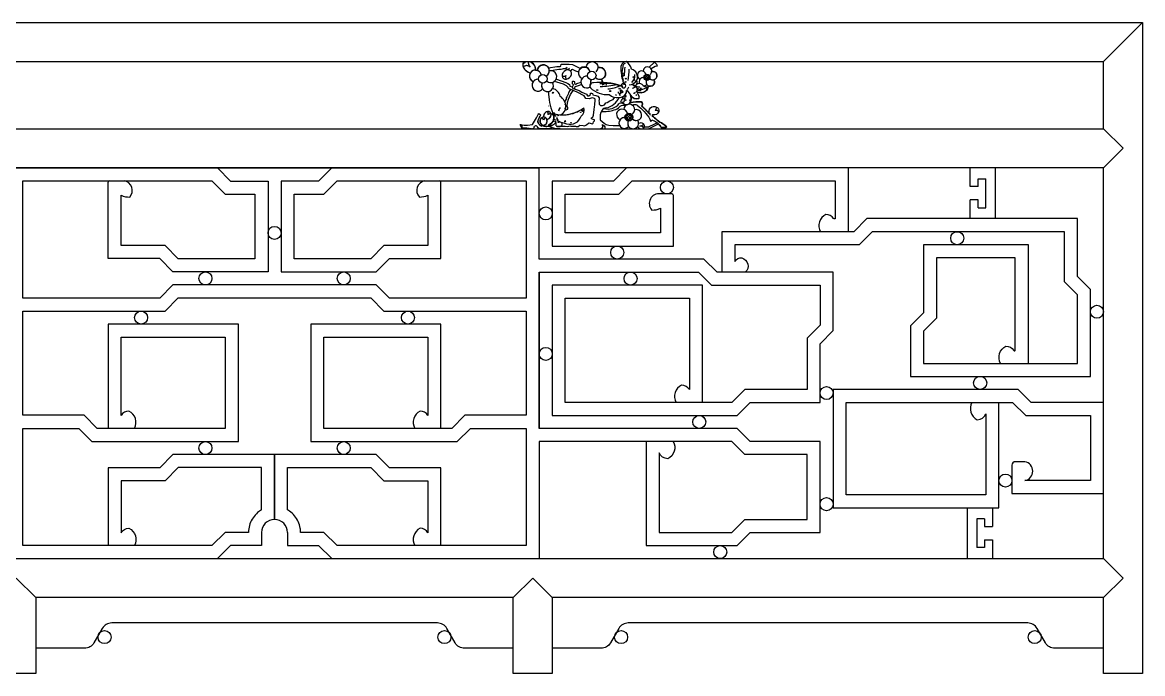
# Model space of a CAD drawing. Extents: x 288 to 2688, y 3492 to 4392.
# Drawn here: x 1140 to 2688, y 3492 to 4392 of the extents above; entities that cross this region are included whole.
import ezdxf

# ---------------------------------------------------------------- set-up
doc = ezdxf.new("R2010")
doc.units = 0
doc.header["$LTSCALE"] = 0.85
doc.header["$MEASUREMENT"] = 0
for name, color, linetype in [('3', 3, 'CONTINUOUS'), ('4', 4, 'CONTINUOUS'), ('7', 7, 'CONTINUOUS')]:
    doc.layers.add(name, color=color, linetype=linetype)

msp = doc.modelspace()

# ---------------------------------------------------------------- hatches: boundary and pattern name
at = {"layer": '3'}
h = msp.add_hatch(dxfattribs=at)
h.set_pattern_fill('ANSI37', color=256, scale=17.205245, style=0)
h.set_pattern_definition([(45, (33658.5935, 20421.5039), (-1.5207432, 1.5207432), []), (135, (33658.5935, 20421.5039), (-1.5207432, -1.5207432), [])])
h.paths.add_polyline_path([(1999.8, 4316.3, 1), (2006.5, 4316.3, 1)])
h = msp.add_hatch(dxfattribs=at)
h.set_pattern_fill('ANSI37', color=256, scale=22, style=0)
h.set_pattern_definition([(45, (42455.297, 24854.5438), (-1.94454365, 1.94454365), []), (135, (42455.297, 24854.5438), (-1.94454365, -1.94454365), [])])
h.paths.add_polyline_path([(1973.8, 4261.1, 1), (1982.4, 4261.1, 1)])

# ---------------------------------------------------------------- linework, layer by layer
for p, q in [((2688.3, 4392), (2634.3, 4338)), ((1950.3, 4249.9), (1956.5, 4249.7)), ((1956.5, 4249.7), (1965.4, 4249.7)), ((1122.3, 4191), (1836.3, 4191)), ((1836.3, 4191), (1854.3, 4191)), ((1854.3, 4065), (1854.3, 4191)), ((2281.4, 4191), (2281.4, 4102.8)), ((2450, 4165.1), (2450, 4191)), ((2485.1, 4120.8), (2485.1, 4191)), ((1461.3, 4173), (1461.3, 4172.8)), ((1515.3, 4173), (1515.3, 4172.8)), ((1515.3, 4173), (1515.3, 4172.8)), ((2460.8, 4165.1), (2460.8, 4175.9)), ((2460.8, 4175.9), (2471.6, 4175.9)), ((2471.6, 4135.9), (2471.6, 4175.9)), ((2471.6, 4175.9), (2471.6, 4175.9)), ((2460.8, 4165.1), (2450, 4165.1)), ((2450, 4120.8), (2450, 4146.7)), ((2460.8, 4146.7), (2450, 4146.7)), ((2460.8, 4135.9), (2460.8, 4146.7)), ((2460.8, 4135.9), (2471.6, 4135.9)), ((2471.6, 4135.9), (2471.6, 4135.9)), ((1276.3, 4065.2), (1276.3, 4065.5)), ((1700.3, 4065.2), (1700.3, 4065.5)), ((1854.3, 4047), (1854.3, 3831)), ((1854.3, 3812.8), (1854.3, 3651)), ((1488.3, 3794.8), (1488.3, 3705.1)), ((1488.3, 3705.1), (1488.3, 3794.8)), ((1276.3, 3776.8), (1276.3, 3776.6)), ((1700.3, 3776.8), (1700.3, 3776.6)), ((2445.6, 3721.2), (2445.6, 3651)), ((2480.7, 3721.2), (2480.7, 3695.3)), ((2459.1, 3706.1), (2459.1, 3706.1)), ((2469.9, 3706.1), (2459.1, 3706.1)), ((2459.1, 3706.1), (2459.1, 3666.1)), ((2469.9, 3706.1), (2469.9, 3695.3)), ((2469.9, 3695.3), (2480.7, 3695.3)), ((2469.9, 3676.9), (2469.9, 3666.1)), ((2469.9, 3676.9), (2480.7, 3676.9)), ((2480.7, 3676.9), (2480.7, 3651)), ((1461.3, 3669), (1461.3, 3669.2)), ((1515.3, 3669), (1515.3, 3669.2)), ((2459.1, 3666.1), (2459.1, 3666.1)), ((2469.9, 3666.1), (2459.1, 3666.1))]:
    msp.add_line(p, q, dxfattribs=at)
for points in [[(1833.8, 4337.8, 0.364722), (1832.1, 4330.3, 0.252108), (1842.1, 4322.5, 0.238285), (1841.1, 4315.2, 0.221832), (1846, 4310.3, 0.271678), (1844.9, 4302, 0.301676), (1852.5, 4297, 0.228635), (1858.9, 4300.1, 0.249077), (1865.7, 4296.5, 0.328623), (1867, 4296.5)], [(1831.6, 4335.3, 0.314449), (1835.2, 4337.8)], [(1841.1, 4337.6, -0.366884), (1848.9, 4325.9, -0.08725), (1851.7, 4325.5, -0.578973), (1864.3, 4332, -0.114695), (1867, 4329.2), (1878.6, 4331.1), (1881.4, 4331.3), (1883, 4331.3), (1884.1, 4331.7), (1884.5, 4334.5), (1895.6, 4334.5), (1900.3, 4333.7), (1911.1, 4328.5, -0.268797), (1919.2, 4329.9, -0.383084), (1927.6, 4338, -0.388624), (1935.6, 4329.6, -0.356592), (1945.6, 4324.2, -0.433621), (1940.1, 4313.5)], [(2008.8, 4327.8, -0.153166), (2009.7, 4324.2, -0.488461), (2017, 4318.5, -0.334332), (2012.7, 4312.8, -0.373553), (2011.7, 4305.2, -0.453233), (2002.9, 4306.3, -0.201539), (1998.9, 4304.1, -0.728714)], [(1940.1, 4313.7, -0.147284), (1941.5, 4309.2, -0.06186), (1967.4, 4304.5, -0.544127)], [(1867.1, 4296.6, 0.107694), (1873.1, 4266.8, 0.310372), (1872.5, 4265, 0.259915), (1873.8, 4263.8, -0.15285), (1874.1, 4257.4, -0.208332), (1867.1, 4249.9, 0.181854), (1869.8, 4248.8, -0.297572)], [(1992.5, 4288.7, 0.513237), (1992, 4287, -0.372525), (1980.6, 4291.3, -0.201525), (1980.1, 4281.6, -0.034696), (1995.7, 4282.2, -0.921287)], [(1998.9, 4304.1, 0.16709), (2004.7, 4303, -0.605016), (1988.2, 4297.1, -0.044336), (1992.5, 4289.1, -0.265713)], [(1989.7, 4277.5, -0.101443), (2007.3, 4258.3, 0.038438), (2008.1, 4255.7, 0.413909), (2009.9, 4257.3, -0.169355), (2021.9, 4248.4), (2022.6, 4246.7), (2022.6, 4246.7), (2029.9, 4246.7), (2030.5, 4247.6, 0.145109), (2025, 4251.7, -0.0291), (2010.2, 4263, -0.0291)], [(2007.5, 4265.4, -0.026145), (1995.7, 4277.1, 0.524126), (1996.8, 4279.1, 0.259356), (1995.7, 4282.2)], [(1995.7, 4282.2), (1996.6, 4280.8), (1996.8, 4279.7), (1996.8, 4279.1), (1996.9, 4278.5), (1996.7, 4277.8), (1995.7, 4277.1), (2006.9, 4265.8, -0.74505), (2016.2, 4275, -0.437173), (2019.5, 4268.7, -0.372596), (2011.3, 4264.2), (2010.7, 4264), (2010.2, 4263.1)], [(1864.6, 4258.1, 0.394142), (1870.6, 4265.2, 0.436629), (1865.8, 4268.7, 0.424912), (1860.3, 4261.4, 0.636499), (1858, 4250.1), (1858.3, 4249.2), (1857.8, 4248.7), (1854.4, 4250.3), (1854, 4251.5), (1853.3, 4252.1), (1852.2, 4254.7)], [(2010.2, 4263, 0.0291), (2025, 4251.7), (2028.1, 4250), (2030.5, 4247.6), (2029.9, 4246.7), (2022.6, 4246.7), (2022.3, 4247.6, 0.040036), (2019.2, 4251.7, 0.094517)], [(1870.3, 4248.8), (1870, 4248.3), (1866.6, 4248.5), (1865.6, 4248.3), (1863.9, 4248.2), (1863.2, 4248.2), (1862.3, 4248.4), (1860.7, 4248.6), (1860.3, 4248.6), (1860.3, 4249.2), (1860.3, 4249.6, 0.4438), (1864.6, 4258.1, -2.107917)], [(1975.1, 4191), (1956.9, 4172.8), (1872.2, 4172.8), (1872.2, 4083), (2039.7, 4083), (2039.7, 4153, 0.414214), (2037.7, 4155), (2021.7, 4155, 0.709196), (2009.9, 4132.7, 0.120463), (2021.7, 4135.1), (2021.7, 4101), (1890.2, 4101), (1890.2, 4154.8), (1964.3, 4154.8), (1982.5, 4173), (2263.4, 4173), (2263.4, 4121.5, -0.742624), (2261.2, 4120.8, 0.242579), (2250.5, 4126.7, 0.425044), (2243, 4102.8)], [(1696.3, 4173, 0.601528), (1688.5, 4150.7, 0.120463), (1700.3, 4153.1), (1700.3, 4083.5), (1639.6, 4083.5), (1621.4, 4065.2), (1515.3, 4065.2), (1515.3, 4154.8), (1556.7, 4154.8), (1574.9, 4173), (1836.3, 4173), (1836.3, 4011), (1647.1, 4011), (1628.8, 4029.2), (1347.8, 4029.2), (1329.6, 4011), (1140.3, 4011), (1140.3, 4173), (1401.8, 4173), (1420, 4154.8), (1461.3, 4154.8), (1461.3, 4065.2), (1355.3, 4065.2), (1337.1, 4083.5), (1276.3, 4083.5), (1276.3, 4153.1, 0.120463), (1288.2, 4150.7, 0.601528), (1280.3, 4173)], [(2492, 3920.8, -0.425044), (2499.5, 3944.7, -0.242579), (2510.2, 3938.8, 0.742624), (2512.4, 3939.5), (2512.4, 4066.8), (2403.5, 4066.8), (2403.5, 3983.3), (2385.5, 3965.3), (2385.5, 3920.8), (2598.5, 3920.8), (2598.5, 4015.5), (2580.5, 4033.5), (2580.5, 4102.8), (2314.6, 4102.8), (2296.6, 4084.8), (2124.5, 4084.8), (2124.5, 4061.6, -0.290722), (2134.3, 4066.6, -0.592882), (2139.1, 4046.8)], [(2002.1, 3812.8), (2002.1, 3669), (2127.8, 3669), (2145.8, 3687), (2242.5, 3687), (2242.5, 3812.8), (2145.8, 3812.8), (2127.8, 3830.8), (1854.3, 3830.8), (1854.3, 4047), (2074.3, 4047), (2092.5, 4028.8), (2242.5, 4028.8), (2242.5, 3973.4), (2224.5, 3955.4), (2224.5, 3884.8), (2138.4, 3884.8), (2120.4, 3866.8), (1890.2, 3866.8), (1890.2, 4011), (2061.8, 4011), (2061.8, 3884.6, 0.2479), (2051, 3890.7, 0.425044), (2043.5, 3866.8)], [(1294.6, 3831, 0.425044), (1287.1, 3854.9, 0.2479), (1276.3, 3848.8), (1276.3, 3956.8), (1420.3, 3956.8), (1420.3, 3831), (1294.6, 3831), (1243.1, 3831), (1225.1, 3849), (1140.3, 3849), (1140.3, 3993), (1337.1, 3993), (1355.3, 4011.2), (1621.4, 4011.2), (1639.6, 3993), (1836.3, 3993), (1836.3, 3849), (1751.5, 3849), (1733.5, 3831), (1700.3, 3831), (1556.3, 3831), (1556.3, 3956.8), (1700.3, 3956.8), (1700.3, 3848.8, 0.2479), (1689.6, 3854.9, 0.425044), (1682.1, 3831, 0.425044)], [(2452.3, 3866.8, 0.425044), (2459.8, 3842.9, 0.293479), (2471.7, 3851.1), (2471.7, 3739.2), (2278.5, 3739.2), (2278.5, 3866.8), (2508.7, 3866.8), (2526.7, 3848.8), (2616.3, 3848.8), (2616.3, 3758.8), (2525.7, 3758.8, 0.829779), (2525.7, 3784.9), (2512.7, 3784.9, 0.414214), (2507.7, 3779.9), (2507.7, 3740.8), (2634.3, 3740.8)], [(2039.5, 3812.8, -0.425044), (2032, 3788.9, -0.298969), (2020.1, 3797.3), (2020.1, 3687), (2120.4, 3687), (2138.4, 3705), (2224.5, 3705), (2224.5, 3794.8), (2138.4, 3794.8), (2120.4, 3812.8), (1854.3, 3812.8), (1854.3, 3651)], [(1470.3, 3718.3), (1470.3, 3776.8), (1355.3, 3776.8), (1337.1, 3758.6), (1276.3, 3758.6), (1276.3, 3686.8, -0.2479), (1287.1, 3692.9, -0.425044), (1294.6, 3669)], [(1506.3, 3718.3), (1506.3, 3776.8), (1621.4, 3776.8), (1639.6, 3758.6), (1700.3, 3758.6), (1700.3, 3686.8, 0.2479), (1689.6, 3692.9, 0.425044), (1682.1, 3669)]]:
    msp.add_lwpolyline(points, format="xyb", dxfattribs=at)
for points in [[(2006.2, 4330), (2013.5, 4336.9), (2016.4, 4334.2), (2017.2, 4331.6), (2017.2, 4331.6), (2014.5, 4331.3), (2008.8, 4327.8)], [(1868.1, 4325.3), (1881.4, 4327.6), (1884.5, 4327.6), (1886.5, 4328), (1887.7, 4328.4), (1890, 4328.4), (1892.8, 4330.4)], [(1887.1, 4328.2), (1895, 4327.3)], [(1898.5, 4326.9), (1899.5, 4326.8), (1900.3, 4327.6)], [(1899.9, 4327.2), (1904.6, 4324.9), (1907, 4324.1), (1908.3, 4323.8)], [(1969.8, 4321.9), (1970.7, 4322.3), (1971, 4321.6), (1970.1, 4320.9), (1969.4, 4321.3), (1969.8, 4321.9)], [(1930.6, 4257.5), (1928.7, 4257.7), (1926.4, 4258.7), (1926.4, 4260), (1928.5, 4261.2), (1929.2, 4263.9), (1930.1, 4271.8), (1930.6, 4275.4), (1931.3, 4278.2), (1931.3, 4279.8), (1931.5, 4283.2), (1931.5, 4286), (1930.6, 4286.9), (1928, 4287.6), (1926, 4287.1), (1924.8, 4286.9), (1923.4, 4286.5), (1918.8, 4286.9), (1916.5, 4290.4), (1906.9, 4295.4), (1895.4, 4300.2), (1891.9, 4304.6), (1887.8, 4306.7), (1883.4, 4308), (1878.8, 4309.4), (1876.8, 4309.9), (1874.5, 4310.3)], [(1877.9, 4313.6), (1891, 4309), (1893.8, 4307.8), (1896.3, 4306), (1896.5, 4304.1), (1899.8, 4303), (1900.7, 4300.7), (1904.1, 4299.8), (1909.4, 4297.9), (1913.3, 4295.4), (1916.3, 4294.3), (1919.8, 4292.7), (1920.9, 4290.6), (1922.7, 4290.4), (1925.3, 4292.2), (1925.3, 4294.3), (1926.4, 4294.3), (1927.8, 4293.8), (1928.3, 4292), (1932.6, 4291), (1935.4, 4289.9), (1937, 4287.8), (1937, 4285.8), (1937, 4284.6), (1936.5, 4283.7), (1937.2, 4281.9), (1937.2, 4280.7), (1937, 4278.9), (1939.1, 4277), (1941.8, 4277), (1944.4, 4278), (1946.4, 4280.7), (1948.3, 4281.2), (1951.7, 4283.5), (1952.6, 4284.2), (1956.3, 4285.5), (1958.6, 4288.8)], [(1911.7, 4308.8), (1905.8, 4307.2), (1904.6, 4305.9), (1903.3, 4307.5), (1903.6, 4309.7), (1902, 4310.4), (1900.4, 4310.4), (1900, 4310.1), (1900, 4307.8), (1901, 4306.2), (1901.3, 4305.2), (1900.4, 4303.3), (1900, 4302.5)], [(1902.5, 4300.2), (1903.3, 4301.3), (1903.9, 4303.3), (1905.8, 4303.9), (1909.7, 4305.2), (1912.3, 4306.2)], [(1942.1, 4306.3), (1943, 4306.7), (1943.3, 4306), (1942.4, 4305.4), (1941.7, 4305.7), (1942.1, 4306.3)], [(1947, 4306.8), (1946.3, 4306.1), (1947.1, 4305.6), (1946.9, 4306.8), (1947, 4306.8)], [(1972.9, 4309.9), (1973.8, 4310.2), (1974.1, 4309.5), (1973.2, 4308.9), (1972.5, 4309.3), (1972.9, 4309.9)], [(1973.6, 4314.6), (1974.5, 4315), (1974.8, 4314.3), (1974, 4313.7), (1973.3, 4314), (1973.6, 4314.6)], [(1984, 4316.8), (1984.9, 4317.2), (1985.2, 4316.5), (1984.3, 4315.9), (1983.6, 4316.2), (1984, 4316.8)], [(1872.7, 4295.3), (1873.2, 4295.7), (1873.9, 4295), (1873.4, 4294.2), (1872.5, 4294.4), (1872.2, 4294.9), (1872.7, 4295.3)], [(1897.4, 4299.4), (1896.5, 4297.8), (1894.9, 4294.9), (1894.2, 4292.9), (1893.6, 4292), (1892.6, 4289.1), (1891.6, 4287.8), (1891.3, 4285.8), (1890, 4283.9), (1889.7, 4281.3)], [(1890.1, 4270.6), (1893.6, 4272.3), (1893.6, 4274.5), (1892.9, 4275.8), (1893.2, 4281.3), (1894.9, 4285.8), (1897.4, 4292.3), (1897.4, 4292.6), (1901, 4297.9)], [(1934, 4298.9), (1934.9, 4299.3), (1935.2, 4298.5), (1934.3, 4297.9), (1933.7, 4298.3), (1934, 4298.9)], [(1960, 4291), (1960.9, 4292.4)], [(1963.7, 4295.7), (1963.1, 4295.1), (1963.9, 4294.5), (1963.7, 4295.7), (1963.7, 4295.7)], [(1964.8, 4300.7), (1965.7, 4301.1), (1966, 4300.4), (1965.1, 4299.8), (1964.5, 4300.1), (1964.8, 4300.7)], [(1965.3, 4294.1), (1964.7, 4293.5), (1965.4, 4293), (1965.3, 4294), (1965.3, 4294.1)], [(1965.9, 4292.3), (1965.3, 4291.6), (1966.1, 4291.1), (1965.9, 4292.2), (1965.9, 4292.3)], [(1966.6, 4296.4), (1966, 4295.8), (1966.7, 4295.4), (1966.6, 4296.4), (1966.6, 4296.4)], [(1967.4, 4298.1), (1966.8, 4297.5), (1967.5, 4297), (1967.3, 4298), (1967.4, 4298.1)], [(1969.8, 4295.8), (1969.2, 4295.1), (1969.9, 4294.6), (1969.8, 4295.7), (1969.8, 4295.8)], [(1974.3, 4290.9), (1973.7, 4290.3), (1974.5, 4289.7), (1974.3, 4290.9), (1974.3, 4290.9)], [(1989.8, 4299.6), (1989.1, 4299), (1989.9, 4298.5), (1989.7, 4299.6), (1989.8, 4299.6)], [(1993, 4298.8), (1992.3, 4298.2), (1993.1, 4297.6), (1992.9, 4298.8), (1993, 4298.8)], [(1994.9, 4301.6), (1994.3, 4301), (1995.1, 4300.4), (1994.9, 4301.6), (1994.9, 4301.6)], [(1972, 4284.3), (1971.4, 4283.6), (1972.2, 4283.1), (1972, 4284.2), (1972, 4284.3)], [(1979.4, 4285.1), (1978.8, 4284.4), (1979.6, 4283.9), (1979.4, 4285.1), (1979.4, 4285.1)], [(1845, 4251.1), (1850.3, 4260.2), (1852.8, 4264.8), (1853.5, 4266.3)], [(1853.5, 4266.3), (1856.5, 4264.2)], [(1830.1, 4245.7), (1828.5, 4250.2), (1828.1, 4250.9), (1833.3, 4250.2), (1835.8, 4250.1), (1837.9, 4250.1), (1845, 4251.1)], [(1851.6, 4247.9), (1854.2, 4245.3), (1871.1, 4245.3), (1870.4, 4248.8)], [(1851.8, 4256.2), (1852.6, 4253.3), (1853.3, 4252.1), (1854, 4251.5), (1854.4, 4250.3), (1855.6, 4249.7), (1857.7, 4248.7), (1858, 4248.7)], [(1858, 4250.1), (1858.3, 4249.2), (1858, 4248.6)], [(1860.8, 4249.7), (1860.3, 4249.2), (1860.3, 4248.6)], [(1860.3, 4248.6), (1860.6, 4248.6), (1860.7, 4248.6), (1860.7, 4248.6), (1861.4, 4248.6), (1863.2, 4248.2), (1864.6, 4248.2), (1866.6, 4248.5), (1868.3, 4248.3), (1870, 4248.3), (1870.4, 4248.9)], [(1870.8, 4247.1), (1877.1, 4245.3), (1883.4, 4245.3), (1889.5, 4245), (1939, 4245), (1942.1, 4247.1), (1941.8, 4251), (1944.2, 4249.2), (1945, 4247.7), (1945, 4245.8), (1946.3, 4244.8), (1947.1, 4245), (2005.4, 4245), (2005.4, 4245), (2005.4, 4245)], [(1878.1, 4248.8), (1878.6, 4248.1), (1879.6, 4248.1), (1883.4, 4248.2), (1886.9, 4248.5), (1890, 4248.5), (1893.6, 4248), (1896.5, 4249.2), (1897.9, 4248.6), (1899.3, 4248.8), (1901.8, 4248.8), (1904.4, 4248.8), (1905.3, 4248.1), (1908.2, 4248.1), (1910.3, 4249.9), (1914.9, 4249.7), (1916.9, 4249.2), (1919.6, 4250.5), (1922.6, 4253.3), (1928, 4251.7), (1928.8, 4252.9), (1929.4, 4254.4), (1930.6, 4255.8), (1930.6, 4257.5)], [(1889.9, 4255.1), (1890.2, 4254.8), (1890.9, 4255.7), (1890.1, 4256.1), (1889.2, 4255.7), (1889, 4254.6), (1889.9, 4255.1)], [(2017.6, 4253.2), (2006.6, 4248.1), (2005.8, 4247.8), (2005.2, 4247.4), (1999.6, 4247.3)], [(2005.4, 4245), (2019.2, 4251.7)], [(1409.3, 4191), (1427.5, 4172.8), (1479.3, 4172.8), (1479.3, 4047.2), (1347.8, 4047.2), (1329.6, 4065.5), (1258.3, 4065.5), (1258.3, 4171)], [(1567.4, 4191), (1549.2, 4172.8), (1497.3, 4172.8), (1497.3, 4047.2), (1628.8, 4047.2), (1647.1, 4065.5), (1718.3, 4065.5), (1718.3, 4171)], [(2079.8, 3866.8), (2079.8, 4029), (1872.2, 4029), (1872.2, 3848.8), (2127.8, 3848.8), (2145.8, 3866.8), (2242.5, 3866.8), (2242.5, 3948), (2260.5, 3966), (2260.5, 4046.8), (2100, 4046.8), (2081.8, 4065), (1854.3, 4065), (1854.3, 4191)], [(2530.4, 3920.8), (2530.4, 4084.8), (2385.5, 4084.8), (2385.5, 3990.8), (2367.5, 3972.8), (2367.5, 3902.8), (2616.5, 3902.8), (2616.5, 4023), (2598.5, 4041), (2598.5, 4113), (2598.5, 4120.8), (2307.2, 4120.8), (2289.2, 4102.8), (2106.5, 4102.8), (2106.5, 4046.8)], [(1452.3, 3687.2), (1420, 3687.2), (1401.8, 3669), (1140.3, 3669), (1140.3, 3830.8), (1217.7, 3831), (1235.7, 3813), (1258.3, 3813), (1438.3, 3813), (1438.3, 3974.8), (1258.3, 3974.8), (1258.3, 3831)], [(1718.3, 3831), (1718.3, 3974.8), (1538.3, 3974.8), (1538.3, 3813), (1718.3, 3813), (1741, 3813), (1759, 3831), (1836.3, 3831), (1836.3, 3669), (1574.9, 3669), (1556.7, 3687.2), (1524.3, 3687.2)], [(2634.3, 3866.8), (2534.1, 3866.8), (2516.1, 3884.8), (2260.5, 3884.8), (2260.5, 3721.2), (2489.7, 3721.2), (2489.7, 3866.8)], [(1718.3, 3669), (1718.3, 3776.6), (1647.1, 3776.6), (1628.8, 3794.8), (1347.8, 3794.8), (1329.6, 3776.6), (1258.3, 3776.6), (1258.3, 3669)], [(1470.3, 3687.2), (1470.3, 3669.2), (1427.5, 3669.2), (1409.3, 3651)], [(1506.3, 3687.2), (1506.3, 3669.2), (1549.2, 3669.2), (1567.4, 3651)]]:
    msp.add_lwpolyline(points, dxfattribs=at)
for centre, radius in [((1926.8, 4318.5), 5.92), ((2003.1, 4316.3), 4.25), ((1859.2, 4314), 5.92), ((1970.6, 4318.7), 0.81), ((1985.1, 4305), 0.81), ((1985.5, 4312.7), 0.81), ((2003.1, 4316.3), 3.39), ((1952.3, 4297.2), 0.81), ((1963.9, 4303.8), 0.705), ((1967.3, 4297.9), 0.81), ((1971.1, 4286.7), 0.81), ((1876.8, 4262.8), 0.388), ((1878.7, 4259.8), 0.388), ((1880, 4263.1), 0.388), ((1911.5, 4267.7), 0.388), ((1913.8, 4269.3), 0.388), ((1978.1, 4261.1), 5.43), ((1978.1, 4261.1), 4.33), ((1879.5, 4258.1), 0.388), ((1880.9, 4254), 0.388), ((1898.3, 4253.5), 0.388), ((2030.8, 4164), 9), ((1863.3, 4128), 9), ((1488.3, 4101.1), 9), ((2432.1, 4093.8), 9), ((1962, 4074), 9), ((1392.8, 4038.2), 9), ((1583.9, 4038.2), 9), ((1980.5, 4038), 9), ((2625.3, 3992.1), 9), ((1303.9, 3984), 9), ((1672.8, 3984), 9), ((1863.3, 3933.9), 9), ((2463.8, 3893.8), 9), ((2251.5, 3879.8), 9), ((2075.5, 3839.8), 9), ((1392.8, 3803.8), 9), ((1392.8, 3803.8), 9), ((1583.9, 3803.8), 9), ((2498.7, 3758.8), 9), ((2251.5, 3726.2), 9), ((2104.5, 3660), 9), ((1253.4, 3542.4), 9), ((1723.2, 3542.4), 9), ((1967.4, 3542.4), 9), ((2539.2, 3542.4), 9)]:
    msp.add_circle(centre, radius, dxfattribs=at)
for centre, radius, start, end in [((1835.4, 4334), 4.01, 132.4819, 191.5527), ((1849.2, 4337.1), 10.2, 176.4328, 222.0798), ((1849.4, 4337.2), 10.4, 183.3792, 220.0219), ((1975.4, 4329.3), 8.56, 95.8733, 193.8898), ((1965.8, 4324.3), 16.1, 11.2803, 57.0422), ((1836.9, 4325.6), 6.66, 44.5249, 136.0066), ((1836.9, 4325.6), 6.66, 60.9493, 117.0109), ((1848.9, 4317.9), 8.21, 10.9569, 249.514), ((1848.9, 4317.9), 8.21, 90, 145.8728), ((1859.9, 4325.3), 8.21, 296.9566, 177.514), ((1848.9, 4317.9), 8.21, 18.1456, 70.0543), ((1870.3, 4317.1), 8.21, 224.8825, 105.514), ((1859.9, 4325.3), 8.21, 312.04, 358.0543), ((1893.5, 4320.5), 5.93, 73.3089, 119.6934), ((1899, 4325.4), 4.38, 128.463, 168.6809), ((1898.7, 4324.7), 1.15, 109.9018, 247.8277), ((1898.1, 4326.4), 0.676, 289.9017, 57.4307), ((1916.4, 4322.4), 8.21, 10.9569, 249.514), ((1916.4, 4322.4), 8.21, 18.1456, 70.0543), ((1937.8, 4321.6), 8.21, 224.8825, 105.514), ((1927.4, 4329.8), 8.21, 312.04, 358.0543), ((2031.1, 4330), 64.1, 182.4642, 199.3762), ((1993.9, 4321.6), 25.5, 159.5664, 203.2747), ((1974, 4331.3), 4.11, 106.184, 190.9218), ((2035.5, 4319), 63.8, 169.8879, 180.8795), ((1680.4, 4341.7), 298.5, 354.1991, 357.2766), ((1979, 4316.6), 11.1, 337.2514, 76.4389), ((1995.7, 4319.1), 5.89, 10.9569, 249.514), ((1995.7, 4319.1), 5.89, 18.1456, 70.0543), ((2003.8, 4324.7), 5.89, 328.3201, 180.7267), ((2011.1, 4318.5), 5.89, 224.8825, 105.514), ((2003.6, 4324.4), 5.89, 312.04, 358.0543), ((1852.5, 4305.2), 8.21, 84.1878, 321.514), ((1852.5, 4305.2), 8.21, 84.1878, 134.0283), ((1865.7, 4304.7), 8.21, 154.8769, 33.514), ((1865.7, 4304.7), 8.21, 154.8769, 201.1499), ((1870.3, 4317.1), 8.21, 224.8825, 270), ((1888, 4323), 5.38, 245.8372, 304.3873), ((1888, 4323), 5.38, 259.9186, 298.6885), ((1895, 4316.4), 4.5, 150.4637, 217.5864), ((1895, 4316.4), 4.5, 184.0251, 217.5864), ((1920, 4309.7), 8.21, 84.1878, 302.9716), ((1920, 4309.7), 8.21, 84.1878, 134.0283), ((1928.3, 4304.4), 4.25, 79.8841, 218.0703), ((1928.8, 4304.1), 4.53, 87.749, 210.2055), ((1933.3, 4309.2), 8.21, 154.8769, 201.1499), ((1933.3, 4309.2), 8.21, 154.8769, 196.7485), ((1938.3, 4213.6), 95.5, 72.2872, 95.5901), ((1937.8, 4321.6), 8.21, 224.8825, 270), ((1937.6, 4436.3), 128.9, 270.2388, 276.211), ((1932.8, 4457.7), 154.4, 272.1397, 280.96), ((1933.3, 4309.2), 8.21, 358.9718, 33.514), ((1969.7, 4304.8), 2.32, 125.1212, 202.1206), ((1969.5, 4307.1), 1.28, 169.4725, 199.4467), ((1970.8, 4304.7), 3.14, 217.5137, 60.7451), ((1968.4, 4305.3), 2.1, 72.4226, 94.7398), ((1970.6, 4305.3), 2.52, 87.7777, 127.8796), ((1971.3, 4306.9), 0.72, 356.3816, 115.6839), ((1971.3, 4307.3), 1.03, 278.8203, 22.1847), ((1977.7, 4318.3), 12.8, 274.6317, 332.1435), ((1977.7, 4318.3), 12.8, 286.0082, 320.729), ((1973.2, 4318.6), 13.3, 313.0724, 5.6926), ((1980.6, 4309.8), 9.03, 285.1552, 15.8563), ((1973.2, 4318.6), 13.3, 326.0483, 355.0478), ((1980.6, 4309.8), 9.03, 296.1136, 330.5057), ((1992.7, 4301.5), 5.99, 52.0868, 131.3781), ((1998.3, 4310), 5.89, 84.1878, 204.4694), ((1998.3, 4310), 5.89, 84.1878, 134.0283), ((2003.4, 4311.9), 8.97, 218.949, 278.2916), ((1998.3, 4310), 5.89, 275.9351, 321.514), ((2007.8, 4309.6), 5.89, 154.8769, 33.514), ((2007.8, 4309.6), 5.89, 154.8769, 201.1499), ((2011.1, 4318.5), 5.89, 224.8825, 270), ((1938.4, 4295.5), 71.3, 179.1527, 203.7396), ((1869.8, 4287.1), 13.8, 11.5723, 77.2987), ((1873.2, 4275.1), 17.9, 2.175, 55.4484), ((1948.4, 4325.7), 33.5, 225.465, 274.6635), ((1947.1, 4340.4), 40.2, 272.7192, 298.0803), ((1961.7, 4303.9), 15.7, 227.5778, 278.4584), ((1965.4, 4298), 9.72, 261.995, 359.4128), ((1957, 4308.9), 17.7, 297.7151, 319.3749), ((1968.8, 4304.2), 0.726, 142.838, 274.4852), ((1968.3, 4303.9), 1.04, 269.4282, 19.166), ((1970.8, 4304.7), 3.14, 249.5664, 319.1294), ((1965.3, 4298), 9.78, 298.0818, 359.2907), ((1964.1, 4288.6), 9.14, 337.9317, 11.3628), ((1968.7, 4287), 12.6, 324.8712, 59.8158), ((1974.2, 4303.1), 3.74, 296.7153, 0.4398), ((1988.8, 4295.8), 9.37, 208.2575, 289.9839), ((1985, 4296.1), 2.09, 252.7195, 345.3474), ((1995.4, 4311.6), 12, 223.7802, 314.5289), ((1992, 4310.6), 7.61, 235.5458, 279.8648), ((1987.8, 4292.3), 1.01, 267.0958, 14.1317), ((1994.7, 4304.9), 10.1, 230.1529, 349.528), ((1994, 4307.7), 9.71, 244.7973, 276), ((1989.2, 4288.7), 3.34, 328.6418, 45.4708), ((1892.6, 4266.5), 12.2, 140.5089, 166.3134), ((1879.3, 4275.3), 11.8, 290.3918, 2.3802), ((1890, 4278), 0.362, 326.6813, 167.3859), ((1891.7, 4282.7), 1.32, 118.4675, 151.4732), ((1949.2, 4292), 19.8, 253.3508, 321.7649), ((1942.3, 4297.8), 24.3, 280.2572, 337.0721), ((1956.9, 4281.4), 10.2, 274.9152, 327.4021), ((1971.5, 4246.3), 34.2, 94.0013, 101.3709), ((1971, 4266.8), 10.6, 75.1502, 121.0984), ((1958, 4290.1), 11.9, 319.0236, 356.7681), ((1969.9, 4283.3), 3.07, 200.9291, 274.5524), ((1974.9, 4286), 7.53, 229.9649, 303.0057), ((1978.7, 4271.5), 7.53, 296.9566, 177.514), ((1992.3, 4170.1), 112.1, 88.2998, 96.2483), ((1985.7, 4264.4), 13.7, 72.8319, 102.1449), ((2011.8, 4273.9), 4.5, 307.0732, 14.196), ((2011.8, 4273.9), 4.5, 340.6346, 14.196), ((1856.5, 4256.4), 3.75, 43.4295, 76.9908), ((1856.5, 4256.4), 3.75, 9.8681, 76.9908), ((1860.3, 4256.9), 4.51, 15.5697, 92.7515), ((1864.6, 4255.8), 4.49, 105.2416, 163.7917), ((1864.6, 4255.8), 4.49, 119.323, 158.0929), ((1862.9, 4266.3), 3.75, 6.6697, 40.231), ((1862.9, 4266.3), 3.75, 333.1083, 40.231), ((1869, 4261), 4.49, 68.4818, 127.0319), ((1869, 4261), 4.49, 82.5631, 121.333), ((1863.8, 4260), 10.7, 288.2852, 20.5512), ((2140.3, 4223.3), 273.4, 172.0718, 172.1462), ((1872.7, 4266.7), 1.66, 262.0631, 329.5061), ((1875.7, 4264.7), 1.92, 144.0115, 211.661), ((1874.3, 4265.6), 1.9, 253.8125, 306.9019), ((1873, 4266.6), 1.37, 324.3138, 23.7627), ((1878.3, 4260.8), 6.59, 115.5807, 129.5842), ((1876.2, 4260.2), 2.3, 217.4671, 278.5395), ((1886.6, 4313.6), 49.4, 259.5083, 306.4246), ((1892.6, 4266.5), 12.2, 144.0938, 157.5877), ((1886.6, 4313.6), 49.4, 271.7956, 302.1583), ((1889.7, 4274), 0.568, 229.3902, 343.2823), ((1896.9, 4267.2), 16, 253.0607, 342.9704), ((1893.3, 4272.5), 0.608, 116.989, 178.9468), ((1906.8, 4270.6), 9.67, 303.9735, 19.7838), ((1912, 4274.1), 4.34, 275.8521, 343.038), ((1958, 4260.7), 19.7, 149.0947, 189.4057), ((1944.4, 4309), 40.1, 264.0158, 289.4053), ((1946.6, 4267.4), 6.42, 89.1555, 147.6806), ((1968.7, 4264.7), 7.53, 10.9569, 249.514), ((1972, 4253), 7.53, 84.1878, 321.514), ((1972, 4253), 7.53, 84.1878, 134.0283), ((1968.7, 4264.7), 7.53, 18.1456, 70.0543), ((1988.3, 4264), 7.53, 224.8825, 105.514), ((1988.3, 4264), 7.53, 224.8825, 270), ((1978.7, 4271.5), 7.53, 312.04, 358.0543), ((2006.5, 4264.8), 1.13, 315.6739, 67.1229), ((2011.3, 4263.1), 1.07, 33.5092, 188.7448), ((2015.6, 4265), 5.38, 42.4467, 100.9968), ((2015.6, 4265), 5.38, 56.5281, 95.298), ((1828.8, 4249.9), 0.637, 356.8266, 103.0299), ((1826.6, 4247.2), 4.09, 341.7837, 50.7034), ((1830.3, 4246.8), 0.823, 249.6742, 282.8156), ((1834.9, 4201.2), 44.7, 78.566, 96.1462), ((1829.9, 4318.7), 74.9, 280.6918, 283.0393), ((1849.7, 4247.3), 2.05, 17.1644, 137.6987), ((2104.5, 4388), 273.4, 208.8317, 208.906), ((1868.6, 4250.6), 1.63, 207.4448, 277.5216), ((1868.6, 4250.6), 1.63, 207.4448, 270), ((1869.8, 4251), 2.27, 242.9195, 315.3866), ((1869.8, 4251), 2.27, 256.5051, 315.3866), ((1870.3, 4250.9), 0.62, 150.0326, 247.9795), ((1867.3, 4260.4), 11.7, 290.7339, 329.3534), ((1873.8, 4254.4), 1.1, 13.9942, 110.1669), ((1867.3, 4260.4), 11.7, 316.9715, 326.7378), ((1863.5, 4251.1), 14.2, 351.4163, 19.6502), ((1863.5, 4251.1), 14.2, 8.135, 19.6502), ((1878.8, 4250.9), 2.23, 236.6069, 284.4878), ((1879.9, 4257.5), 1.21, 141.4213, 276.7384), ((1881.4, 4255.3), 6.88, 252.577, 311.5003), ((1952.9, 4417.6), 177.2, 245.5246, 247.6156), ((1898.6, 4289.2), 37.8, 240.5291, 260.2009), ((1881.1, 4251), 4.98, 349.7434, 34.587), ((1955, 4270), 20.6, 217.3369, 256.9068), ((1984.1, 4252.6), 7.53, 154.8769, 33.514), ((1984.1, 4252.6), 7.53, 154.8769, 201.1499), ((1989.2, 4243.2), 4.15, 35.7966, 84.9349), ((1987.8, 4269.7), 21.7, 284.5924, 300.9712), ((1993.8, 4242.9), 5.84, 32.9943, 95.8147), ((1987.8, 4269.7), 21.7, 289.8047, 300.9712), ((1993.8, 4243), 5.79, 41.25, 77.8031), ((1260.3, 4171), 2, 90, 180), ((1716.3, 4171), 2, 0, 90)]:
    msp.add_arc(centre, radius, start, end, dxfattribs=at)
for centre, major_axis, ratio, start_param, end_param in [((1838.9, 4327.8), (-7.19, 7.19), 1, 5.706422, 6.259392), ((1838.9, 4327.8), (-7.19, 7.19), 1, 3.760628, 5.289152), ((1840.3, 4330.7), (-7.72, 6.18), 0.7002, 0.538122, 2.285498), ((1892.3, 4320), (-5.23, -4.78), 0.802654, -1.938009, 3.703939), ((1971.4, 4307.2), (-0.651, -0.738), 0.905379, -10.995574, -4.712389), ((1968.4, 4303.8), (-0.651, -0.738), 0.905379, -10.995574, -4.712389), ((1860.2, 4255.5), (0.83, 5.84), 0.802654, -3.141592653589793, 3.141592653589793), ((1865.3, 4263.4), (4.17, 4.18), 0.802654, -2.382944, 2.637007), ((1874.3, 4265.4), (1.78, -0.51), 0.943142, -1.570796, 4.712389), ((1995, 4249), (4.87, -0.94), 0.802654, -1.938009, 2.479693), ((1488.3, 3687.2), (-18, 0), 0.989642, 3.141593, 6.283185)]:
    msp.add_ellipse(centre, major_axis=major_axis, ratio=ratio, start_param=start_param, end_param=end_param, dxfattribs=at)
for centre, major_axis, ratio in [((1970.3, 4281.7), (-0.234, -0.486), 0.740652), ((1974, 4284.5), (-0.183, -0.342), 0.789687)]:
    msp.add_ellipse(centre, major_axis=major_axis, ratio=ratio, dxfattribs=at)
for points in [[(1867.3, 4276.4), (1867.4, 4276.5), (1867.5, 4276.6), (1867.6, 4276.7)], [(1852.2, 4254.7), (1853.5, 4259.3), (1855, 4261.9), (1856.5, 4264.2)], [(1846.8, 4245.7), (1847.2, 4246.8), (1847.7, 4247.7), (1848.1, 4248.7)]]:
    msp.add_open_spline(points, degree=3, dxfattribs=at)
for points, knots in [([(1470.3, 3718.3), (1468.4, 3717.2), (1466.6, 3715.9), (1462.5, 3712.4), (1460.4, 3710), (1456.8, 3704.8), (1455.3, 3701.9), (1453.3, 3695.9), (1452.6, 3692.8), (1452.4, 3688.8), (1452.3, 3688), (1452.3, 3687.2)], [5.238248, 5.238248, 5.238248, 5.238248, 5.422597, 5.422597, 5.687793, 5.687793, 5.952989, 5.952989, 6.218186, 6.218186, 6.283185, 6.283185, 6.283185, 6.283185]), ([(1524.3, 3687.2), (1524.3, 3689.2), (1524.2, 3691.1), (1523.4, 3696.1), (1522.4, 3699.2), (1519.8, 3705), (1518.1, 3707.7), (1514, 3712.5), (1511.7, 3714.7), (1508.2, 3717.1), (1507.3, 3717.7), (1506.3, 3718.3)], [3.141593, 3.141593, 3.141593, 3.141593, 3.301027, 3.301027, 3.566223, 3.566223, 3.831419, 3.831419, 4.096616, 4.096616, 4.18653, 4.18653, 4.18653, 4.18653])]:
    msp.add_open_spline(points, degree=3, knots=knots, dxfattribs=at)
at = {"layer": '4'}
msp.add_lwpolyline([(288.3, 4392), (2661.3, 4392), (2688.3, 4392), (2688.3, 4365), (2688.3, 3492), (2634.3, 3492), (2634.3, 3527), (2567, 3527, -0.267949), (2554, 3534.5), (2542.5, 3554.5, 0.267949), (2529.5, 3562), (1977.2, 3562, 0.267949), (1964.2, 3554.5), (1952.7, 3534.5, -0.267949), (1939.7, 3527), (1872.3, 3527), (1872.3, 3492), (1818.3, 3492), (1818.3, 3527), (1751, 3527, -0.267949), (1738, 3534.5), (1726.5, 3554.5, 0.267949), (1713.5, 3562), (1263.2, 3562, 0.267949), (1250.2, 3554.5), (1238.7, 3534.5, -0.267949), (1225.7, 3527), (1158.3, 3527), (1158.3, 3492), (1104.3, 3492)], format="xyb", dxfattribs=at)
at = {"layer": '7'}
for p, q in [((342.3, 4338), (2634.3, 4338)), ((2634.3, 4245), (2634.3, 4338)), ((2634.3, 3651), (2634.3, 4191)), ((1158.3, 3597), (1158.3, 3527)), ((1818.3, 3527), (1818.3, 3597)), ((1872.3, 3597), (1872.3, 3527)), ((2634.3, 3527), (2634.3, 3597))]:
    msp.add_line(p, q, dxfattribs=at)
for points in [[(2634.3, 4191), (342.3, 4191), (315.3, 4218), (342.3, 4245), (2634.3, 4245), (2661.3, 4218)], [(1872.3, 3597), (1845.3, 3624), (1818.3, 3597), (1158.3, 3597), (1131.3, 3624), (1104.3, 3597), (342.3, 3597), (315.3, 3624), (342.3, 3651), (2634.3, 3651), (2661.3, 3624), (2634.3, 3597)]]:
    msp.add_lwpolyline(points, close=True, dxfattribs=at)

doc.saveas('drawing.dxf')
